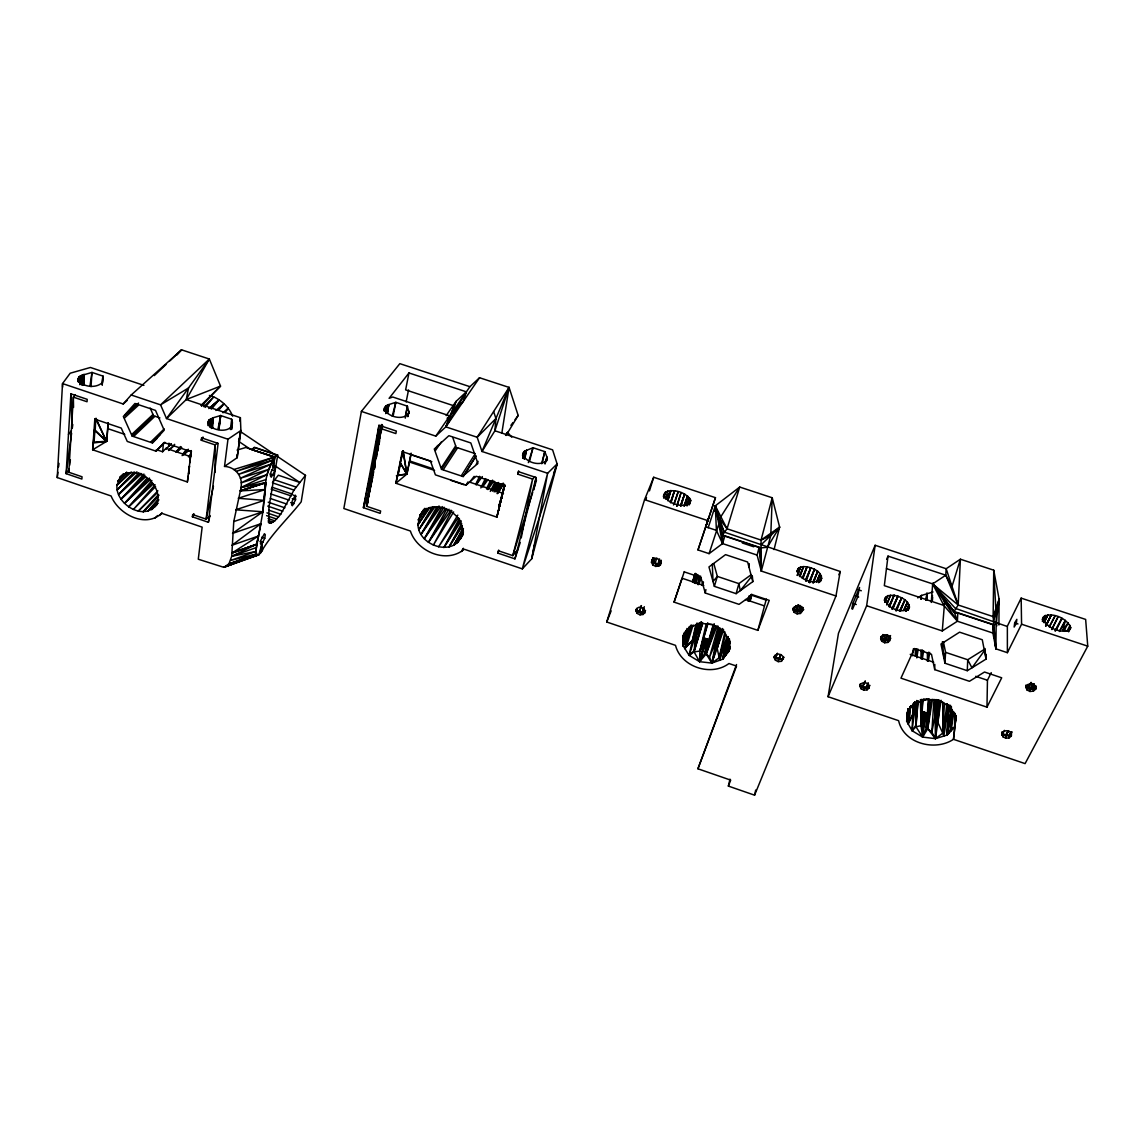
<?xml version="1.0" encoding="UTF-8"?>
<svg xmlns="http://www.w3.org/2000/svg" width="1145" height="1145" viewBox="0 0 1145 1145"><rect width="100%" height="100%" fill="white"/><g stroke="black" fill="none" stroke-linecap="round" stroke-linejoin="round"><path stroke-width="1.5" d="M1005.754 738.196L1005.754 735.891L1002.891 734.446L1001.818 731.941L1002.891 736.75L1005.754 738.196L1009.074 737.924L1011.321 736.049L1011.407 733.43L1009.317 731.326L1006.011 730.696L1003.049 731.841L1001.818 734.231M1002.891 736.75L1002.891 734.446M215.017 472.398L215.145 444.918L217.693 443.072M920.981 658.761L921.038 649.845M921.324 598.964L921.353 595.5L933.046 591.951M547.296 457.986L547.281 459.617C541.456 467.174 525.483 462.838 522.85 454.05L524.453 451.23L533.012 447.724L544.777 451.617L547.296 457.986L546.365 461.406M934.907 699.667L935.422 738.654L922.627 737.079L912.121 730.739L906.668 721.278L907.742 711.174L911.363 705.621L911.177 707.424L907.742 711.174L906.668 721.278L908.128 708.955M998.927 625.013L999.113 599.236L993.745 570.196L960.397 559.218L946.171 568.721L875.138 545.278L838.469 633.285L828.064 696.718L898.625 720.677C903.577 743.663 935.207 751.578 953.484 739.312L1025.09 763.615L1087.75 646.166L1085.646 619.416L1021.168 598.134L1007.357 626.186L1007.385 652.679L995.907 648.843L992.915 633.056L993.03 624.741L957.793 613.033L955.102 613.219L944.611 601.941L943.566 598.148L932.66 583.907L886.473 568.621M992.915 633.056L957.392 621.234L954.114 611.516L958.179 605.004L946.171 568.721L945.77 575.191L932.66 583.907L958.179 605.004L993.13 616.597L999.113 599.236L996.164 622.794L995.907 648.843L993.03 624.741L995.907 648.843L993.13 616.597L993.745 570.196L996.765 625.957M729.866 647.655L729.079 651.09L722.609 659.248L711.818 663.098L699.581 661.681L689.118 655.384L683.15 645.852L683.307 635.575L684.467 632.269M913.037 703.975L912.121 730.739L915.971 726.817L921.024 725.687L923.643 711.961L925.876 712.705L926.391 727.519L922.627 737.079L915.971 726.817L916.229 701.971M934.721 669.639L931.472 654.253L914.411 648.542L900.958 678.155L986.976 707.152L1001.703 677.797L984.5 672.029L969.429 681.289L934.721 669.639L934.807 664.372M929.382 699.209L927.765 728.707L935.422 738.654L947.173 735.018L954.715 727.104L955.531 715.41M954.959 713.249L954.715 727.104L951.266 728.835L947.173 735.018L948.675 704.976M986.976 707.152L987.448 680.259L991.226 672.63M689.49 627.317L683.15 645.852L685.969 631.353M986.117 654.425L986.031 659.105L967.296 670.712L944.94 663.213L940.975 644.048L959.582 632.169L982.281 639.74L986.031 659.105L984.8 648.471M946.843 705.535L942.75 733.144L943.866 736.035L947.96 710.487L946.729 710.873L946.471 704.089M951.223 730.768L952.211 709.642M954.987 713.736L954.715 727.104L955.574 715.281L955.345 720.506L956.003 716.956L955.188 714.194M915.241 655.899L915.399 648.857M920.38 699.566L921.024 725.687L922.627 737.079L923.113 714.809L924.659 712.562L925.876 712.705L922.627 737.079L927.765 728.707L932.517 699.323M950.579 705.291L950.193 722.781L947.173 735.018L948.675 704.776M717.071 625.771L706.222 653.938L699.581 661.681L699.867 651.061L706.179 624.068M922.927 700.783L921.024 725.687L921.725 699.309M253.575 555.626L223.819 567.319L258.827 554.767L261.947 543.932L262.463 550.401L258.927 554.738L257.224 555.225L256.251 554.065L230.717 560.42L255.736 551.504L262.921 511.772L266.012 479.569L241.008 487.541L240.378 490.89L265.239 489.53L265.769 482.589L240.378 490.89L233.766 521.562L231.719 556.284L228.928 563.841L223.819 567.319L198.285 559.232L202.15 527.144L161.674 513.289C145.429 528.646 118.422 514.134 111.108 495.985L57.25 477.565L62.531 383.575L70.203 373.213L90.412 367.473L143.912 385.378M947.173 735.018L948.532 704.833M690.764 500.365L689.476 504.015C681.017 507.636 668.608 503.743 664.129 495.628L665.531 492.006C673.99 488.514 686.213 492.336 690.764 500.365L689.261 504.931M714.323 623.996L706.222 653.938L711.818 663.098L719.189 657.702L728.12 636.62L719.59 660.322L719.189 657.702L726.989 637.021L728.12 636.62L722.609 659.248L726.502 653.079L729.079 651.09L729.422 640.771L723.483 631.067L712.848 624.64L700.425 623.266L689.605 627.303L686.8 630.065L683.307 635.575L683.15 645.852L689.605 626.344M240.221 490.776L265.669 482.632L241.008 487.541C243.126 476.864 235.612 466.931 224.52 466.43L227.969 439.222L240.894 430.506L240.378 417.682L186.249 399.562L166.512 418.555L160.572 404.858L131.188 394.996L123.216 403.985L62.531 383.575L62.617 387.125M967.296 670.712L967.711 659.749L984.814 649.072M212.655 428.33L213.099 417.782L220.656 415.535L231.691 419.242C236.929 433.669 211.567 432.81 207.975 422.848L209.063 419.871L213.099 417.782L211.854 428.216L213.099 417.782M909.745 706.78L909.144 721.736L908.185 723.926L908.901 709.828M935.479 699.767L934.764 717.342L937.726 713.736L938.957 700.253M79.993 384.52L80.365 375.818L91.972 372.426L102.835 376.061L102.506 382.401C96.366 388.656 82.927 387.339 78.161 379.983L78.132 378.465L80.365 375.818L79.806 384.606M262.921 511.772L235.684 509.811L264.38 500.351L265.64 482.804M935.508 700.067L934.764 717.342L936.724 699.981M947.96 710.487L942.75 733.144L935.422 738.654L938.313 699.924M1035.695 689.175L1035.81 686.456L1033.677 684.281L1030.285 683.651L1027.222 684.882L1025.949 687.372L1027.022 689.977L1029.942 691.466L1033.377 691.151L1035.695 689.175L1035.624 686.928L1033.32 688.904L1029.899 689.204L1026.979 687.716L1025.906 685.125L1025.949 687.372M256.609 544.333L258.484 536.017L231.991 553.006L256.823 544.204L255.836 551.475L231.719 556.284L256.723 544.233L260.974 523.68L232.521 533.398L262.82 511.801L265.54 482.832L240.378 490.89M81.953 385.364L82.469 374.873L81.71 383.747M957.793 613.033L957.392 621.234L942.278 630.952L866.65 605.734L875.138 545.278M913.438 703.602L912.866 714.308L908.185 723.926L909.316 708.655M947.931 734.217L951.266 728.835L948.432 712.748L948.804 705.792M947.029 705.52L946.729 710.873L948.375 710.043M935.422 738.654L936.81 714.022L935.451 713.865L931.815 732.199L935.422 738.654L941.104 700.282M938.757 699.91L938.07 722.853L942.75 733.144L944.439 703.187M944.94 663.213L945.584 652.349L943.437 641.959M73.552 407.448L73.366 397.143L87.034 401.752L87.192 399.333L70.904 393.837L66.124 473.658L81.882 479.054L82.025 476.778L68.8 472.255L73.366 397.143L75.341 394.681M938.07 722.853L939.444 700.554M77.946 381.357L78.132 378.465M910.361 707.81L909.144 721.736L912.866 714.308L914.469 702.4M921.024 725.687L922.67 699.624M942.278 630.952L944.611 601.941M81.91 383.647L82.469 374.873M951.194 707.023L950.193 722.781L951.452 706.751M83.299 385.035L83.986 374.501L84.143 385.149M933.991 699.337L931.815 732.199L926.391 727.519L928.423 698.994M91.013 386.681L91.972 372.426L89.94 386.237M95.736 418.612L92.659 449.799L106.528 441.412L96.066 418.426L94.82 419.142L92.659 449.799L187.365 481.973L188.267 475.934M430.091 507.249L417.954 524.711L419.9 515.636L423.793 509.639L419.9 515.636C432.509 496 466.688 512.989 462.036 534.729C454.708 557.672 418.555 546.093 417.954 524.711L428.187 508.022M936.037 699.523L934.764 717.342L936.553 700.425M94.82 419.142L121.241 428.073L127.267 441.44L156.064 451.187L164.107 442.557L190.757 451.559L189.812 462.766L191.287 450.586L187.365 481.973M916.329 702.071L915.785 707.209L914.254 705.792L914.511 702.343L915.957 725.171L912.121 730.739L914.683 706.537L915.785 707.209L916.744 700.482M927.879 661.123L928.538 652.249M932.374 600.81L932.645 597.261M93.575 442.929L106.528 441.412L108.16 422.634M93.69 441.297L94.062 442.127L106.743 441.211L108.245 423.321M931.257 602.456L932.66 583.907L955.345 608.367L1007.357 626.515M947.273 704.06L946.729 710.873L947.301 703.874M729.995 779.144L728.363 786.085L754.584 795.174L835.979 595.972L761.282 571.054L761.053 540.082L772.217 497.76L739.713 487.054L715.296 505.832L708.183 527.716M915.971 726.817L918.061 701.012M921.639 658.819L922.355 649.945M926.362 600.295L926.935 593.21L926.992 600.252M922.627 737.079L924.659 712.562L923.643 711.961M506.276 435.086L518.17 415.449L509.067 387.411L495.928 418.512L494.898 430.778L482.002 451.473L547.625 473.257L557.114 463.925L552.606 449.856L494.898 430.778L509.067 387.411L479.54 377.736L469.922 386.681L435.773 436.116L361.391 411.413L343.844 508.523L410.382 531.022C417.152 551.747 446.607 564.17 464.24 549.242L522.32 568.879L531.724 558.803L534.472 544.748M913.767 703.645L912.866 714.308L914.683 706.537M914.712 702.271L914.254 705.792L914.554 702.257M915.957 725.171L917.989 701.055M916.157 655.799L916.759 648.714M921.038 599.05L921.353 595.5L917.732 597.89M926.391 727.519L928.853 699.409M955.302 722.438L955.817 718.43L953.484 739.312L955.86 718.044L955.345 720.506L955.302 714.823L954.715 727.104L954.2 712.233M907.241 715.854L907.942 708.712M948.432 712.748L949.09 705.635M78.461 381.686L78.89 377.048L78.404 380.512M748.944 566.947L749.245 563.655M209.85 427.314L210.68 418.698L209.864 425.668M908.071 709.156L907.47 713.993L907.727 711.303M156.307 449.627L162.604 451.76L163.477 442.986M190.657 456.655L166.039 448.325L165.953 449.098L171.149 443.916M188.653 474.044L189.483 465.986L188.524 474.173M726.087 654.868L727.962 638.638L722.609 659.248L729.522 639.096M168.973 443.101L168.63 446.435L171.235 444.031M504.372 484.249L496.858 517.139L395.898 483.262L402.267 451.602L403.24 450.815L406.861 474.087L395.898 483.262L402.983 451.03M683.164 645.007L683.837 638.609L687.014 628.462M937.726 713.736L935.451 713.865L936.896 699.967M208.147 421.288L208.204 425.611M935.451 713.865L936.953 700.01M713.865 624.168L705.091 652.836L699.581 661.681L694.07 651.906L695.817 632.298L698.106 624.011M191.143 450.844L191.487 451.817M499.034 510.169L499.234 505.031L504.773 484.979L496.858 517.139L504.73 485.108L505.031 485.981M887.99 642.417L890.123 640.399L890.094 637.65L887.919 635.461L884.613 634.86L881.722 636.133L880.619 638.667L881.793 641.272L884.699 642.76L887.99 642.417L888.234 640.27L890.366 638.266M927.765 728.707L931.114 699.395M914.254 705.792L914.655 702.372M208.39 425.611L209.063 419.871M211.668 428.259L212.884 417.839L211.396 428.373M884.699 642.76L884.956 640.613L882.051 639.139L880.877 636.534M907.47 713.993L908.014 709.313M211.61 428.459L212.884 417.839M881.793 641.272L882.051 639.139M57.25 477.565L57.894 472.241M58.552 466.931L58.982 463.396M218.967 429.332L220.656 415.535L217.965 429.246M208.404 522.292L218.108 443.43L201.549 437.848L201.277 440.252L215.145 444.918L206.114 519.157L192.675 514.577L192.417 516.824L208.404 522.292L210.036 515.422M387.625 413.445L388.713 404.6L395.812 402.324L407.391 406.16L409.066 413.001C403.756 420.873 387.783 417.31 384.405 408.965L385.722 406.103L388.785 404.643L387.096 413.388M500.766 486.654L501.109 483.848L496.529 491.133M945.77 575.191L958.179 605.004L960.397 559.218L952.025 586.383L945.77 575.191L888.019 556.112L884.326 585.653L943.866 605.433L957.392 621.234L932.66 583.907L943.866 605.433M68.8 472.255L69.244 468.706M69.702 465.171L70.375 459.846M231.419 429.418L232.278 424.222L231.605 429.432M230.374 429.575L231.691 419.242M869.127 687.945L869.399 685.755L867.337 687.673L864.146 687.973L861.312 686.542L860.138 684.023L859.852 686.198L861.011 688.717L863.86 690.163L867.066 689.862L869.127 687.945L869.069 685.311L866.922 683.193L863.702 682.577L860.911 683.78L859.852 686.198M947.774 734.374L951.266 728.835L953.399 712.262M218.838 429.489L220.656 415.535L218.652 429.332M867.066 689.862L867.337 687.673M239.906 421.217L240.378 417.682M224.52 466.43L237.144 457.699L240.708 430.706M237.144 457.699L240.894 430.506L240.064 433.955M863.86 690.163L864.146 687.973M71.605 433.239L66.124 473.658L69.158 469.55M861.011 688.717L861.312 686.542M72.307 428.001L72.779 424.537M237.072 450.085L245.803 447.495L274.313 457.084L272.839 460.032L273.269 467.189L274.671 457.299L277.734 455.123L268.96 507.163L268.746 521.104L269.175 523.236L271.293 522.979L274.8 520.846L280.725 514.234L293.964 490.089L305.486 475.332L240.507 431.593M684.009 505.904L687.53 496.014L686.156 505.546L689.676 498.175L687.143 505.875M714.552 510.971L715.053 507.55M264.753 538.322L265.296 534.701L264.409 533.699L260.974 540.082L260.445 543.718L261.332 544.705L264.753 538.322L261.618 537.248M274.771 470.867L275.344 467.017L274.456 465.8L270.95 472.155L270.392 476.019L271.279 477.222L274.771 470.867L271.537 469.779M912.365 655.77L913.395 648.757M920.838 598.907L921.353 595.5M260.173 553.021L261.947 543.932M916.816 657.888L918.175 649.244M925.833 600.266L926.935 593.21M295.553 499.778L295.367 495.184L292.161 501.195L291.603 504.73L292.361 505.775L295.553 499.778L292.247 498.662M382.645 425.496L381.285 428.717L395.869 433.569L396.356 431.064L378.981 425.282L367.874 500.079M501.811 433.297L509.067 387.411L477.179 437.261L482.002 451.473L495.928 418.512L493.624 411.556M928.323 661.166L929.726 652.378M922.283 659.148L923.657 650.618M931.644 600.638L932.488 595.429M305.486 475.332L301.207 501.811C287.796 518.957 270.95 534.3 260.545 553.064M376.662 456.927L377.235 453.406M377.821 449.87L381.285 428.717L366.543 506.262L380.627 511.014L380.169 513.361L363.394 507.693L378.981 425.282M723.654 629.85L711.818 663.098L709.514 657.144L705.091 652.836L707.395 639.168L705.22 638.438L699.867 651.061L694.07 651.906L689.118 655.384L695.831 624.44M273.269 467.189L275.029 456.912L251.628 449.556L274.671 457.299M721.636 629.979L711.818 663.098L718.688 627.975M729.923 646.095L729.079 651.09L729.422 640.771M835.979 595.972L840.201 571.484L724.141 532.082L718.774 519.987L739.713 487.054L727.032 528.79L722.466 535.03L722.538 543.574L709.084 553.65L697.992 549.943L715.468 497.674L653.695 477.265L644.578 499.664L606.736 622.007L675.507 645.351C681.075 667.077 711.245 676.91 728.95 663.513L736.521 666.075L697.935 768.782L730.696 780.131L728.363 786.085M377.836 451.144L378.451 447.681M379.052 444.217L379.653 440.753M381.17 432.08L382.387 425.153M384.806 411.298L385.722 406.103L384.72 411.341M405.287 418.154L407.391 406.16L405.301 416.594M725.644 634.158L719.189 657.702L717.199 648.428L721.307 630.008M386.194 412.028L387.439 405.058L385.679 413.603M403.24 450.815L399.891 463.983M701.756 622.265L697.391 633.715L696.289 633.056L689.118 655.384L694.357 650.389L697.391 633.715L700.969 621.95M381.557 424.995L367.989 496.357L381.886 424.509M533.842 489.831L536.103 477.537L518.427 471.654L517.798 474.144L532.611 479.068L534.787 476.706M955.846 718.201L955.345 720.506L956.003 716.956L950.593 707.324L939.93 700.854L923.442 698.951M366.758 501.853L381.342 424.967M384.019 410.94L384.677 407.42L384.105 410.44M366.701 502.111L367.602 497.302L363.394 507.693L380.942 425.825M381.714 424.623L367.989 496.357L381.786 424.638M368.075 498.776L382.058 425.325M498.748 509.31L501.811 496.858L499.363 504.802M703.774 585.524L682.077 578.239L674.076 602.127L757.847 630.365L769.24 600.352L752.494 594.742L739.04 604.36L705.263 593.01L705.907 589.589M386.108 412.043L387.439 405.058M387.053 413.345L388.713 404.6L387.053 413.13M524.825 458.959L526.5 450.228L524.024 458.716M521.233 537.964L532.611 479.068L512.788 555.626L498.476 550.802L497.903 553.121L514.935 558.875L520.259 542.401M238.661 441.927L239.291 438.664M239.935 435.401L240.894 430.506L238.761 441.025M393.107 416.25L395.812 402.324L392.234 416.136M993.588 626L996.164 622.794M200.933 405.444L220.527 386.108L186.249 399.562L188.524 387.969L160.572 404.858L209.335 359.029L220.527 386.108L201.577 405.874M435.773 436.116L445.82 426.87L451.116 413.703L463.195 401.537L466.373 391.833L408.965 372.955L405.631 389.872L454.679 406.06M407.906 416.551L408.865 411.27M406.146 401.938L408.536 389.944M730.052 646.138L729.079 651.09L729.823 647.784M955.345 720.506L955.918 717.572M407.82 416.522L408.908 411.413M265.912 479.612L268.488 469.436L274.313 457.084L233.752 469.55M800.298 613.491L802.745 609.383L800.298 613.491L797.092 613.849L794.201 612.375L792.955 609.755L793.399 607.694L794.644 610.314L794.201 612.375M396.356 475.762L406.861 474.087L411.141 453.148M410.94 454.694L407.005 473.873L398.102 475.304L397.787 474.445M368.117 498.862L373.728 471.64M374.429 468.233L375.131 464.827M797.092 613.849L797.521 611.774L800.727 611.416M852.896 603.401L851.808 608.653L852.538 609.212L857.505 597.361L859.551 587.485L852.896 603.401L856.26 604.517M372.626 477.508L366.543 506.262L368.246 502.025M374.429 469.049L375.145 465.671M781.377 661.323L783.781 657.259L781.377 661.323L778.256 661.638L775.423 660.207L774.192 657.674L774.664 655.555L775.881 658.089L778.715 659.52L781.835 659.205M754.584 795.174L755.686 790.036M778.256 661.638L778.715 659.52M699.581 661.681L704.118 641.057L707.395 639.168L699.581 661.681L706.222 639.053L705.22 638.438M719.189 657.702L724.899 631.84M775.423 660.207L775.881 658.089M213.442 486.21L206.114 519.157L209.85 516.209M747.871 601.01L749.016 595.93M131.231 472.069L116.976 485.222L120.025 477.436L123.817 473.729L120.025 477.436C135.568 462.752 163.62 484.249 156.994 503.414C145.601 522.678 115.087 504.358 116.976 485.222L129.242 472.656M542.086 463.51L544.777 451.617L541.642 463.653M501.811 496.858L498.834 508.91L499.449 508.509M729.236 646.352L729.394 641.386M522.836 458.086L524.453 451.23L522.707 458.157M689.862 627.217L684.824 648.528L692.639 640.098L696.289 633.056M749.503 601.34L751.134 594.541M1070.775 627.675L1068.657 630.967C1059.282 632.57 1046.602 628.004 1043.152 618.529L1043.668 616.625C1052.641 611.831 1067.083 618.357 1070.775 627.675L1068.614 631.825M757.847 630.365L766.349 599.107M701.928 585.252L702.772 581.832M774.049 549.586L779.602 527.101L772.217 497.76L770.771 535.531L761.282 571.054L757.103 555.082L759.106 547.496L724.799 536.103L722.781 536.49L718.788 524.009L718.774 519.987M729.136 639.239L727.046 647.641L729.379 639.268M993.66 621.091L999.113 599.236M376.819 451.889L375.703 455.996M501.796 497.016L504.63 485.752L476.191 476.263L466.115 485.136L435.401 474.86L430.448 461.006L402.267 451.602M522.521 455.481L523.279 452.504M517.798 474.144L518.642 470.838M497.903 553.121L498.662 550.087M524.295 458.887L526.5 450.228M722.609 659.248L728.063 637.808M529.491 461.492L533.012 447.724L528.346 462.609M545.135 463.725L546.952 456.998L544.92 463.754M1070.031 625.356L1066.968 631.239L1062.961 629.864L1065.365 620.461L1059.34 631.296M697.062 622.952L692.639 640.098L684.824 648.528L691.251 624.941L686.442 646.581L693.111 624.998M719.16 628.19L715.224 643.433L718.702 640.041L722.252 628.533M750.061 601.325L751.821 594.484M514.935 558.875L536.103 477.537M719.117 628.448L715.224 643.433L720.219 628.29L716.555 640.212L709.514 657.144L718.273 626.243M748.515 600.867L749.86 595.729M749.975 601.139L751.75 594.284M697.491 584.422L699.724 575.964M711.818 663.098L717.858 640.356L716.555 640.212L720.391 628.433M697.935 768.782L736.521 664.529M723.268 658.418L726.502 653.079L729.737 641.028M736.135 593.654L752.823 581.617L747.628 562.009L725.544 554.638L708.97 566.947L714.365 586.34L736.135 593.654L738.883 583.621L751.292 574.633M707.739 622.737L699.867 651.061L707.925 623.681M717.199 648.428L722.724 628.605M748.83 601.139L750.247 596.101M694.528 582.919L696.933 574.561M705.091 652.836L713.02 625.399M719.489 628.648L715.224 643.433L720.019 628.605M1014.685 622.866L1014.141 627.059L1016.302 623.524L1016.846 619.331L1014.685 622.866L1017.991 623.968M667.979 500.594L670.913 490.518L665.359 498.662L666.462 499.02L670.913 490.518L667.692 500.58M641.229 605.648L639.268 612.418L641.458 605.619M653.466 563.369L654.94 558.288L658.103 558.975L660.35 561.164L660.622 563.955L658.776 566.031L655.699 566.417L652.822 564.957L651.476 562.324L653.036 557.787L651.476 562.324M671.07 502.583L674.491 490.776L670.397 502.483M646.052 498.962L646.467 497.56L645.78 498.962M697.62 623.739L692.639 640.098L698.264 623.925M659.692 565.501L661.18 560.406M677.081 506.176L681.046 492.622L676.638 506.219M681.017 506.004L684.567 494.096L680.431 505.675M694.07 651.906L702.772 622.894M714.365 586.34L717.342 576.407L713.793 563.569M241.008 487.541L266.899 474.688L272.839 460.032L236.514 471.253L274.313 457.084M724.799 536.103L722.538 543.574L757.103 555.082M701.212 622.179L697.391 633.715L695.817 632.298L698.378 623.896M694.357 650.389L702.372 624.011M723.211 658.489L726.502 653.079L730.095 641.343M649.458 490.904L653.695 477.265M692.839 582.275L695.416 573.974L692.653 582.261M702.429 585.467L703.474 582.132M532.726 492.293L512.788 555.626L518.184 549.357M533.799 488.915L536.461 480.442M709.084 553.65L718.788 524.009L722.466 535.03L761.153 547.882L767.35 547.281L779.602 527.101L761.053 540.082L727.032 528.79L719.59 518.57M663.356 496.486L664.257 493.624M663.599 498.118L665.531 492.006M665.359 498.662L667.821 490.947M698.049 584.551L700.683 576.207M695.058 582.919L697.734 574.561M499.234 505.031L501.725 497.273L502.011 498.132M635.904 610.872L636.692 608.396L639.239 607.151L642.345 607.723L644.549 609.841L644.821 612.532L643.032 614.493L640.026 614.851L637.221 613.419L635.904 610.872L636.634 608.868L637.965 611.416L640.771 612.847L643.762 612.489L645.551 610.514M670.669 502.684L674.491 490.776M655.169 563.111L656.815 558.001M674.376 503.585L678.226 491.692L673.503 504.988M692.439 581.817L695.158 573.416M692.997 581.932L695.716 573.502M693.154 582.075L695.859 573.688M643.59 608.224L641.93 613.319L644.306 606.693M657.359 565.716L659.563 558.917M680.688 506.004L684.567 494.096M684.252 506.061L687.53 496.014M697.992 549.943L715.468 497.674M683.15 645.852L689.218 627.403M557.114 463.925L522.32 568.879L547.625 473.257L531.724 558.803L557.229 463.711L553.593 473.615M706.222 653.938L715.596 625.886M674.076 602.127L684.309 571.613M699.337 622.622L695.817 632.298L698.679 623.882M695.817 632.298L698.693 623.982M777.441 653.452L775.308 658.289L776.467 654.969M803.003 578.497L807.053 566.818C812.993 568.092 821.165 571.24 821.638 578.254L820.321 581.56M795.66 611.358L797.993 604.646M806.166 581.159L810.832 567.748L805.837 579.184M683.236 640.327L689.032 627.331M779.387 658.16L780.546 654.811M693.598 582.576L695.888 576.021M800.011 576.55L803.504 566.618L807.053 566.818L802.545 578.354M799.611 611.444L801.4 606.392M809.73 582.791L814.496 569.294L808.785 582.275M652.865 563.211L654.639 558.216M659.119 565.258L660.894 560.277M797.578 575.377L800.527 567.147L803.504 566.618L799.654 576.507M660.622 563.955L661.323 561.995L658.776 566.031M643.032 614.493L643.762 612.489M813.537 582.762L817.673 571.326L812.721 582.633M640.026 614.851L640.771 612.847M695.63 583.478L698.593 575.391M637.221 613.419L637.965 611.416M655.699 566.417L656.414 564.471L659.477 564.07M652.822 564.957L653.537 563.011L652.206 560.377M820.335 581.517L821.638 578.254L820.664 580.086C812.807 584.68 798.752 579.585 797.392 570.181L798.423 568.378L797.149 571.684L798.423 568.378L800.527 567.147L797.335 575.405M817.015 581.832L820.063 573.659L816.585 581.703M698.765 584.58L701.284 577.91M797.149 571.641L798.423 568.378M889.593 606.864L894.102 595.285C900.328 596.617 908.4 599.894 909.431 606.993L908.615 608.882C900.643 613.82 886.817 608.081 884.928 598.835L887.733 595.672L894.102 595.285L889.135 606.736M865.348 681.246L862.242 687.615L864.189 682.635M881.006 639.511L882.967 634.516M893.358 607.866L897.909 596.216L891.869 608.739M774.192 657.674L775.151 655.226L777.856 654.01L781.019 654.611L783.194 656.729L783.337 659.377M792.955 609.755L793.957 607.193L796.748 605.905L799.997 606.492L802.201 608.682L802.33 611.444M775.308 658.289L777.255 653.351M794.043 610.543L795.975 605.605M805.665 580.916L810.832 567.748M606.736 622.007L611.144 610.857M780.747 654.883L779.459 658.175L780.919 655.012M797.621 612.088L800.212 605.505M809.3 582.461L814.496 569.294M886.717 604.961L890.595 595.099L887.06 603.286M868.425 683.365L866.135 688.116L867.91 683.279M884.412 641.429L886.96 634.974M896.521 610.714L901.63 597.79L895.576 610.213M801.385 612.489L803.332 607.551M813.107 582.862L817.673 571.326M816.8 581.889L820.063 573.659M818.804 582.633L821.437 576.035L818.704 582.476M451.116 413.703L456.082 401.38L466.373 391.833L445.82 426.87L477.179 437.261L495.928 418.512M888.592 640.427L890.552 635.561M900.356 611.215L904.922 599.865L899.483 611.072M797.249 575.248L800.527 567.147M838.87 574.776L840.201 571.484M904.106 610.371L907.47 602.241L903.634 610.228M884.427 600.209L885.772 596.96L884.369 600.252M799.468 576.25L803.504 566.618M828.064 696.718L866.65 605.734M886.631 559.375L888.019 556.112M152.414 442.943L164.179 430.234L155.52 410.397L134.953 403.498L123.345 416.465L132.133 436.088L152.414 442.943L157.28 438.192M193.619 514.019L192.417 516.824L194.035 514.033M802.273 577.967L807.053 566.818M906.239 611.201L909.03 604.703L906.01 611.086M892.198 609.283L897.909 596.216M795.932 611.473L798.781 604.989M799.954 611.673L802.087 606.821M862.242 687.615L865.105 681.089M883.01 640.255L885.157 635.346M895.905 610.857L901.63 597.79M866.092 688.073L868.253 683.179M886.946 640.699L889.107 635.804M899.898 611.301L904.922 599.865M903.863 610.414L907.47 602.241M906.124 611.244L909.03 604.703M888.878 606.349L894.102 595.285M1046.072 626.014L1051.368 614.879L1045.585 625.628M1004.38 730.367L1001.803 735.004L1003.321 731.812M1051.997 629.55L1058.08 616.769L1051.611 629.392M778.056 530.321L779.602 527.101L761.425 544.462M1044.197 622.622L1047.99 614.708L1042.623 621.449M1008.101 730.696L1005.797 735.505L1008.473 730.939M1028.081 688.947L1031.158 682.534M1056.506 629.593L1061.887 618.357L1055.003 630.809M1009.103 736.435L1011.364 731.712M475.719 484.335L479.598 476.291M480.843 487.927L485.337 478.61M506.162 435.458L507.636 432.381L511.729 437.175M881.221 639.74L883.496 635.074M885.471 639.869L887.804 635.074M486.496 488.758L490.346 480.886M993.13 616.597L996.465 609.841M1007.385 652.679L1021.569 624.211L1021.168 598.134M490.289 491.405L495.055 481.873M1042.179 619.588L1043.668 616.625M1042.308 621.291L1045.342 615.309M1043.982 622.608L1047.99 614.708L1043.31 621.663M1045.728 625.929L1051.368 614.879M1049.478 626.845L1055.132 615.795L1049.149 626.759M202.779 437.333L201.277 440.252L203.137 437.218M1001.803 735.004L1003.435 731.855M1026.163 687.716L1027.781 684.567M1055.389 630.967L1061.887 618.357M494.053 491.82L498.762 482.689M1008.287 730.811L1005.84 735.534L1008.43 730.839M1030.3 688.245L1032.747 683.522M1059.655 631.496L1065.365 620.461M1009.232 736.407L1011.708 731.655M1035.524 685.769L1033.892 688.889L1035.767 685.869M1064.292 630.322L1068.17 622.866L1062.961 629.864L1066.081 630.924M461.32 520.946L443.902 547.51L459.431 518.413M463.238 548.398L461.592 551.475L463.353 548.441M497.016 491.463L501.109 483.848M451.889 510.67L433.34 545.092L453.663 511.929M462.351 526.042L449.012 546.995L461.693 523.451M1034.307 684.667L1031.759 689.233L1033.863 683.894M451.001 510.155L428.502 542.301L446.822 508.867M462.966 530.192L453.635 545.335L462.952 528.303M1010.105 735.018L1011.779 731.984M1027.552 688.603L1030.987 682.406M445.706 508.394L424.337 538.651L442.299 506.591M498.089 492.264L503.127 483.247M462.952 533.47L457.485 542.63L463.482 531.938M186.249 399.562L209.335 359.029L181.568 349.826L131.188 394.996M1031.359 688.531L1034.021 683.88M440.224 507.292L421.074 534.329L436.918 506.82M498.218 491.82L502.641 484.149M497.832 493.481L503.127 484.292M462.952 534.5L460.333 539.023L463.052 534.414M497.216 492.794L502.512 483.619M495.198 491.82L499.592 484.235M491.878 490.504L496.3 482.932M463.983 475.161L477.88 463.525L470.838 442.972L448.883 435.687L434.298 449.026L441.512 469.364L463.138 476.578L475.976 456.096M457.485 542.63L462.923 533.384M453.635 545.335L463.467 528.689M487.212 489.173L492.55 480.141M434.785 507.035L418.898 529.591L432.481 506.705M449.012 546.995L461.621 525.798M497.145 493.652L503.27 483.39M482.174 486.596L486.654 479.111M443.902 547.51L460.233 520.274M475.991 484.564L480.499 477.107M505.832 435.372L507.636 432.381L505.546 435.114M457.8 515.135L438.578 546.866L458.143 517.798M683.837 638.609L683.307 635.575L689.605 627.303M908.371 710.501L911.363 705.621L907.87 711.031M467.99 482.088L466.115 485.136L468.062 482.317M476.277 464.255L478.08 461.349M428.502 542.301L449.012 509.224M463.138 476.578L475.991 456.096M424.337 538.651L444.06 507.192M461.449 475.561L474.331 455.109M426.212 508.351L418.297 519.973L424.967 509.425M421.074 534.329L439.036 505.961M683.307 635.575L686.8 630.065L683.837 634.874M418.898 529.591L433.153 507.292M417.954 524.711L428.445 508.423M418.297 519.973L424.981 509.639M443.387 469.536L457.628 447.781L475.247 453.635M441.383 467.618L455.681 445.906L452.79 437.576M441.512 469.364L455.796 447.623L455.681 445.906M419.9 515.636L424.723 508.366M492.522 491.119L498.261 482.46M435.873 448.282L437.805 445.434M435.358 450.643L441.183 442.084M479.54 377.736L445.82 426.87L456.082 401.38L446.178 415.606M273.097 481.802L278.335 475.218L299.732 482.446L275.029 465.829M487.87 489.573L493.853 480.957M209.335 359.029L166.512 418.555L227.969 439.222M482.746 486.84L487.942 479.655M985.215 649.587L971.962 667.821L967.711 659.749L945.584 652.349L943.952 658.432L942.421 641.687M510.899 425.382L512.974 422.548M515.05 419.714L518.17 415.449M476.22 484.807L482.346 476.592M469.908 481.902L474.116 476.363M683.408 635.432L689.218 627.789M68.471 434.427L71.176 430.906M408.965 372.955L389.1 398.331L392.749 397.014L449.77 415.864L447.137 418.283M752.179 575.706L740.285 590.663L738.883 583.621L717.342 576.407L713.02 581.517L712.304 564.113M361.391 411.413L399.834 363.652L469.922 386.681M205.141 407.42L213.671 396.857C222.001 400.75 229.286 407.52 232.678 416.193M218.495 410.44L224.019 403.684L215.961 410.483M182.842 453.978L186.206 449.885M188.453 456.927L190.628 454.279M224.864 412.415L228.241 408.307L222.974 412.787M398.045 475.576L400.492 463.424L406.861 474.087L402.954 451.159M176.044 451.903L180.481 446.536M211.41 409.108L219.096 399.805L208.733 408.565M760.251 548.942L759.106 547.496L761.282 571.054L760.251 548.942L761.153 547.882M95.235 419.299L96.066 418.426M94.405 431.164L95.221 430.305L95.722 418.741L106.528 441.412L94.878 430.62L94.047 442.385M155.133 484.779L133.378 509.468L155.563 486.625M153.43 483.805L128.698 506.791L151.913 480.599M158.024 496.987L143.154 511.743L158.339 494.669M155.09 518.07L157.538 515.536M176.988 354.95L181.568 349.826L169.889 360.861M150.525 479.426L124.533 503.285L146.932 478.281M158.74 499.993L147.705 511.214L158.21 499.549M159.541 515.479L161.975 512.888M145.673 476.749L121.098 499.106L143.912 474.073M911.177 707.424L917.546 700.854M157.724 503.256L151.67 509.568L157.538 503.185M141.708 473.558L118.608 494.54L138.731 472.899M154.833 506.92L157.294 504.344M136.913 471.84L117.205 489.817L134.079 472.083M147.705 511.214L158.64 499.735M151.67 509.568L157.838 503.084M143.154 511.743L159.012 495.184M157.895 490.804L138.287 511.157L157.037 493.008M182.098 455.624L188.338 449.226M224.492 412.143L228.241 408.307M128.698 506.791L152.242 482.746M124.533 503.285L149.451 478.052M176.33 452.06L181.354 446.965M217.75 410.053L224.019 403.684M174.713 444.332L168.544 450.5L173.997 445.906M210.465 408.464L219.096 399.805L209.864 407.892M121.098 499.106L144.885 475.232M126.88 472.627L117.935 481.014L126.637 472.312M164.808 442.442L156.064 451.187L164.937 442.428M118.608 494.54L139.976 473.257M162.604 451.76L166.039 448.325M203.781 406.675L213.671 396.857L209.406 395.44M117.205 489.817L134.852 472.355M116.976 485.222L129.614 472.799M117.935 481.014L126.78 472.341M150.782 441.97L164.179 428.931M153.001 441.555L160.3 434.456M201.778 405.945L204.211 403.584M120.025 477.436L123.803 473.815M133.85 436.245L154.961 416.25L159.914 417.925M154.303 375.574L165.982 364.539M132.133 436.088L153.287 416.107L154.961 416.25M131.818 434.399L152.986 414.447L150.167 408.021M210.065 408.15L219.096 399.805M124.49 418.025L138.373 405.301M127.138 413.001L137.257 403.77M124.676 415.735L138.574 403.054M123.216 403.985L127.095 400.492M183.586 454.937L188.81 450.414M176.487 452.318L181.84 447.781M803.747 609.541L801.071 611.788L792.712 609.24M1005.754 735.891L1009.074 735.62L1011.321 733.745L1011.321 736.049M251.929 449.141L254.748 447.394L277.734 455.123M890.81 638.237L888.062 640.47L880.877 638.452M869.971 685.44L867.295 687.601L860.267 685.612M1026.092 687.186L1032.275 688.961L1035.323 686.685M1011.722 732.8L1008.201 735.419L1002.161 733.687M726.502 653.079L728.979 651.19M260.874 523.709L231.948 545.263L258.484 536.017M912.622 704.79L926.92 699.323L939.315 700.783M652.306 559.733L654.926 558.417M951.266 728.835L954.615 727.189M761.053 540.082L770.771 535.531M270.606 464.369L240.421 478.238L268.588 469.407L241.18 482.818L267 474.66M272.739 460.075L238.818 474.245L270.492 464.398M223.819 567.319L250.97 556.785M698.522 623.982L700.425 623.266M256.151 554.094L228.928 563.841L257.324 555.182L255.836 551.475M258.827 554.767L226.553 566.217M256.122 547.639L231.719 556.284M231.991 553.006L256.723 544.233L231.834 553.006M233.766 521.562L262.82 511.801M400.535 463.153L406.861 474.087M228.928 563.841L257.224 555.225M265.239 489.53L238.26 498.261L264.28 500.394M924.845 699.996L926.92 699.323M884.956 640.613L888.234 640.27M716.555 640.212L718.702 640.041M514.391 551.775L517.254 551.761M1033.048 688.446L1036.01 688.488M782.278 659.291L774.092 656.786M455.796 447.623L457.628 447.781M709.413 624.268L712.262 624.583M644.95 612.976L636.105 609.984M660.608 564.843L651.562 561.809M1062.961 629.864L1066.267 630.967M1021.569 624.211L1087.75 646.166M644.578 499.664L707.925 520.674M705.592 526.772L716.412 530.364L722.538 543.574L715.296 505.832L727.032 528.79M955.102 613.219L943.566 598.148L954.114 611.516L993.846 624.712M742.332 542.988L753.739 546.78M857.934 589.632L861.298 590.763M855.315 595.915L858.678 597.032M410.039 454.408L431.837 461.693M409.609 460.934L433.225 468.835M409.438 462.007L434.57 470.409M469.722 482.159L503.471 493.438M450.643 480.27L464.04 484.75M684.266 571.885L700.869 577.438L705.263 593.01M750.676 594.928L765.848 600.009M910.232 654.353L933.733 662.239M975.697 676.323L987.448 680.259M745.495 599.536L763.858 605.691M254.018 447.437L277.033 455.18M269.848 473.987L273.082 475.089M274.485 479.784L295.997 487.054M272.41 482.804L293.964 490.089M107.845 428.659L124.748 434.37M272.052 487.24L292.004 494.01M271.179 489.158L291.116 495.914M270.778 493.953L289.084 500.15M290.687 502.598L294.007 503.728M270.334 498.49L286.994 504.143M268.202 502.183L284.905 507.836M267.744 506.104L282.801 511.214M268.975 510.241L280.725 514.234M266.914 512.86L278.679 516.867M266.585 515.636L276.704 519.071M268.03 518.542L274.8 520.846M268.259 520.546L272.997 522.149M268.13 521.905L271.293 522.979M259.972 541.385L263.121 542.458M292.948 495.026L296.126 496.257M794.644 610.314L797.521 611.774M653.537 563.011L656.414 564.471M238.575 441.312L250.268 449.169M106.528 441.412L94.52 429.532M932.66 583.907L954.114 611.516M724.141 532.082L715.296 505.832L716.412 530.364M152.986 414.447L153.287 416.107M729.365 642.03L729.637 644.563L729.379 641.873M752.379 576.422L752.823 581.617M237.23 454.522L237.33 457.485M70.904 393.837L72.02 428.015M1033.32 688.904L1033.377 691.151M1029.899 689.204L1029.942 691.466M1026.979 687.716L1027.022 689.977M927.378 652.636L927.45 661.266M1009.074 735.62L1009.074 737.924M933.161 582.69L933.175 586.211M942.75 701.971L942.75 733.144M78.89 377.048L78.561 382.33L78.89 377.048M83.928 374.458L83.256 385.006L83.986 374.501M102.835 376.061L102.22 384.92L102.835 376.061M706.408 524.768L708.798 517.683L706.408 524.768M887.733 595.672L884.899 602.227L887.733 595.672M909.431 606.993L907.985 610.228L909.431 606.993M501.41 486.625L498.891 491.076L501.553 486.639M722.466 535.03L715.296 505.832L722.466 535.03"/></g></svg>
